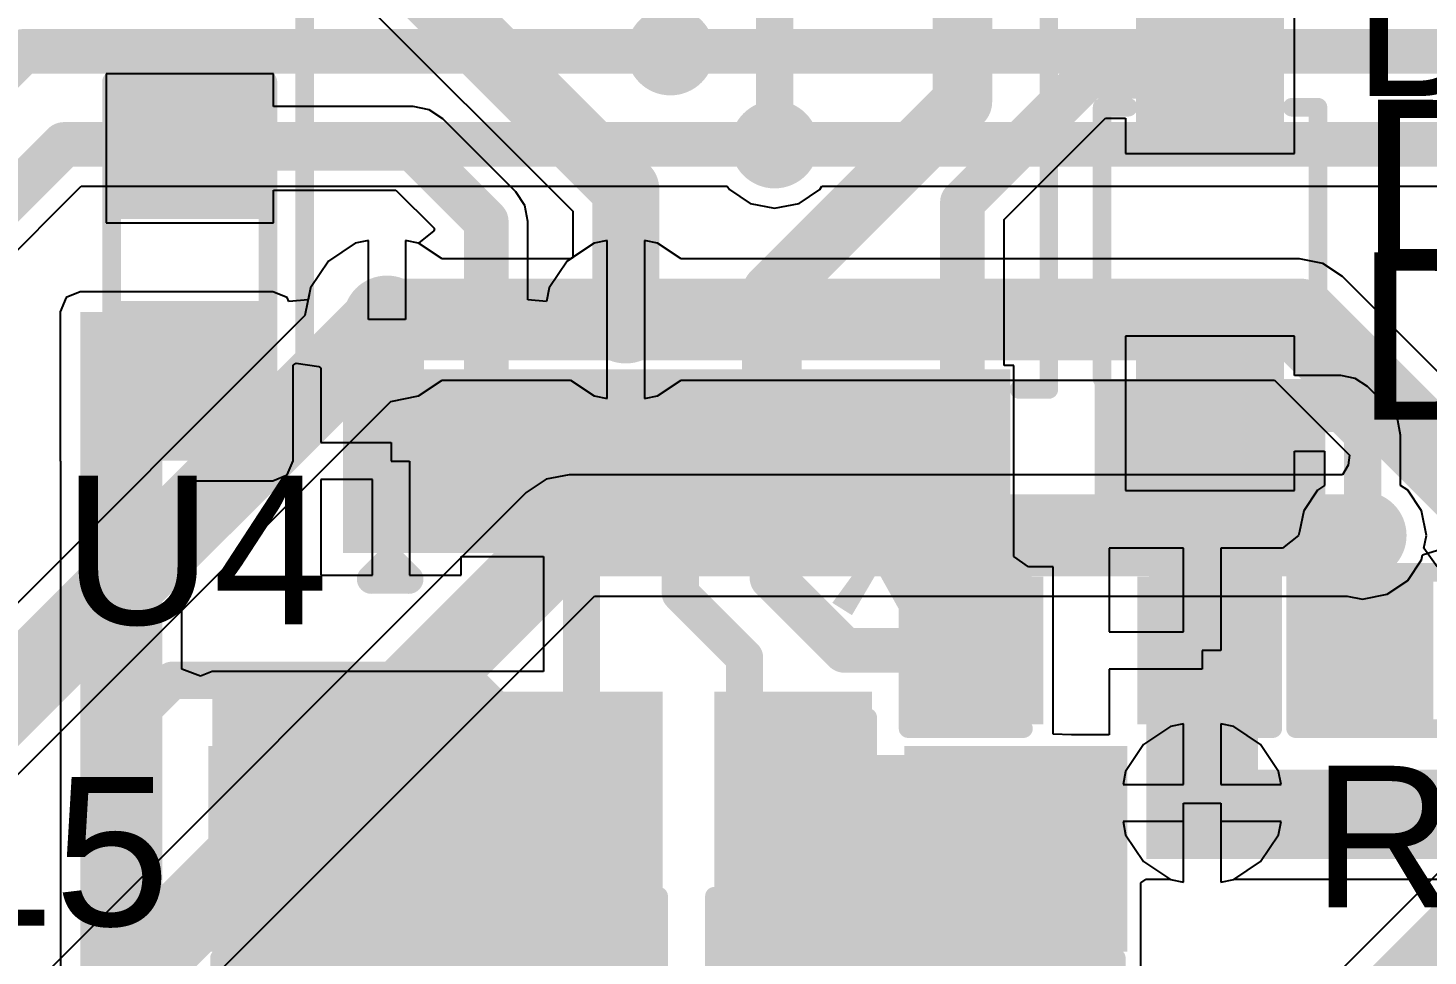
# Model space of a CAD drawing. Header units: millimetres. Extents: x -0.26 to 4.68, y -0.29 to 2.93.
# Drawn here: x 3.4824 to 3.8586, y 0.5709 to 0.8203 of the extents above; entities that cross this region are included whole.
import ezdxf

# ---------------------------------------------------------------- set-up
doc = ezdxf.new("R2010")
doc.units = ezdxf.units.MM
doc.header["$MEASUREMENT"] = 0
for name, color, linetype in [('BottomLayer', 5, 'Continuous'), ('BottomSolder', 6, 'Continuous'), ('TopLayer', 1, 'Continuous'), ('TopOverlay', 2, 'Continuous'), ('TopPaste', 8, 'Continuous'), ('TopSolder', 216, 'Continuous'), ('ViaHoleLayer', 16, 'Continuous')]:
    doc.layers.add(name, color=color, linetype=linetype)
doc.styles.add('Arial', font='arial.ttf', dxfattribs={"height": 0.2})

# ---------------------------------------------------------------- blocks, each defined once
blk = doc.blocks.new('14_TSSOP_33')
at = {"layer": 'TopLayer'}
for points in [[(-0.12992, 0.08563), (-0.08858, 0.08563), (-0.08858, 0.06791), (-0.12992, 0.06791)], [(0.08858, 0.08563), (0.12992, 0.08563), (0.12992, 0.06791), (0.08858, 0.06791)], [(-0.12992, 0.06004), (-0.08858, 0.06004), (-0.08858, 0.04232), (-0.12992, 0.04232)], [(0.08858, 0.06004), (0.12992, 0.06004), (0.12992, 0.04232), (0.08858, 0.04232)], [(-0.12992, 0.03445), (-0.08858, 0.03445), (-0.08858, 0.01673), (-0.12992, 0.01673)], [(0.08858, 0.03445), (0.12992, 0.03445), (0.12992, 0.01673), (0.08858, 0.01673)], [(-0.12992, 0.00886), (-0.08858, 0.00886), (-0.08858, -0.00886), (-0.12992, -0.00886)], [(0.08858, 0.00886), (0.12992, 0.00886), (0.12992, -0.00886), (0.08858, -0.00886)], [(-0.12992, -0.01673), (-0.08858, -0.01673), (-0.08858, -0.03445), (-0.12992, -0.03445)], [(0.08858, -0.01673), (0.12992, -0.01673), (0.12992, -0.03445), (0.08858, -0.03445)], [(-0.12992, -0.04232), (-0.08858, -0.04232), (-0.08858, -0.06004), (-0.12992, -0.06004)], [(0.08858, -0.04232), (0.12992, -0.04232), (0.12992, -0.06004), (0.08858, -0.06004)], [(-0.12992, -0.06791), (-0.08858, -0.06791), (-0.08858, -0.08563), (-0.12992, -0.08563)], [(0.08858, -0.06791), (0.12992, -0.06791), (0.12992, -0.08563), (0.08858, -0.08563)]]:
    blk.add_hatch(color=1, dxfattribs=at).paths.add_polyline_path(points)
at = {"layer": 'TopOverlay'}
blk.add_hatch(color=2, dxfattribs=at).paths.add_polyline_path([(-0.08402, 0.068), (-0.07302, 0.068), (-0.07302, 0.086), (-0.08402, 0.086)])
at = {"layer": 'TopPaste'}
for points in [[(-0.12992, 0.08563), (-0.08858, 0.08563), (-0.08858, 0.06791), (-0.12992, 0.06791)], [(0.08858, 0.08563), (0.12992, 0.08563), (0.12992, 0.06791), (0.08858, 0.06791)], [(-0.12992, 0.06004), (-0.08858, 0.06004), (-0.08858, 0.04232), (-0.12992, 0.04232)], [(0.08858, 0.06004), (0.12992, 0.06004), (0.12992, 0.04232), (0.08858, 0.04232)], [(-0.12992, 0.03445), (-0.08858, 0.03445), (-0.08858, 0.01673), (-0.12992, 0.01673)], [(0.08858, 0.03445), (0.12992, 0.03445), (0.12992, 0.01673), (0.08858, 0.01673)], [(-0.12992, 0.00886), (-0.08858, 0.00886), (-0.08858, -0.00886), (-0.12992, -0.00886)], [(0.08858, 0.00886), (0.12992, 0.00886), (0.12992, -0.00886), (0.08858, -0.00886)], [(-0.12992, -0.01673), (-0.08858, -0.01673), (-0.08858, -0.03445), (-0.12992, -0.03445)], [(0.08858, -0.01673), (0.12992, -0.01673), (0.12992, -0.03445), (0.08858, -0.03445)], [(-0.12992, -0.04232), (-0.08858, -0.04232), (-0.08858, -0.06004), (-0.12992, -0.06004)], [(0.08858, -0.04232), (0.12992, -0.04232), (0.12992, -0.06004), (0.08858, -0.06004)], [(-0.12992, -0.06791), (-0.08858, -0.06791), (-0.08858, -0.08563), (-0.12992, -0.08563)], [(0.08858, -0.06791), (0.12992, -0.06791), (0.12992, -0.08563), (0.08858, -0.08563)]]:
    blk.add_hatch(color=8, dxfattribs=at).paths.add_polyline_path(points)
at = {"layer": 'TopSolder'}
for points in [[(-0.13392, 0.08963), (-0.08458, 0.08963), (-0.08458, 0.06391), (-0.13392, 0.06391)], [(0.08458, 0.08963), (0.13392, 0.08963), (0.13392, 0.06391), (0.08458, 0.06391)], [(-0.13392, 0.06404), (-0.08458, 0.06404), (-0.08458, 0.03832), (-0.13392, 0.03832)], [(0.08458, 0.06404), (0.13392, 0.06404), (0.13392, 0.03832), (0.08458, 0.03832)], [(-0.13392, 0.03845), (-0.08458, 0.03845), (-0.08458, 0.01273), (-0.13392, 0.01273)], [(0.08458, 0.03845), (0.13392, 0.03845), (0.13392, 0.01273), (0.08458, 0.01273)], [(-0.13392, 0.01286), (-0.08458, 0.01286), (-0.08458, -0.01286), (-0.13392, -0.01286)], [(0.08458, 0.01286), (0.13392, 0.01286), (0.13392, -0.01286), (0.08458, -0.01286)], [(-0.13392, -0.01273), (-0.08458, -0.01273), (-0.08458, -0.03845), (-0.13392, -0.03845)], [(0.08458, -0.01273), (0.13392, -0.01273), (0.13392, -0.03845), (0.08458, -0.03845)], [(-0.13392, -0.03832), (-0.08458, -0.03832), (-0.08458, -0.06404), (-0.13392, -0.06404)], [(0.08458, -0.03832), (0.13392, -0.03832), (0.13392, -0.06404), (0.08458, -0.06404)], [(-0.13392, -0.06391), (-0.08458, -0.06391), (-0.08458, -0.08963), (-0.13392, -0.08963)], [(0.08458, -0.06391), (0.13392, -0.06391), (0.13392, -0.08963), (0.08458, -0.08963)]]:
    blk.add_hatch(color=216, dxfattribs=at).paths.add_polyline_path(points)
at = {"layer": 'TopOverlay'}
for points, const_width in [([(-0.09, 0.1), (-0.09, 0.092)], 0.005), ([(-0.09, 0.1), (0.09, 0.1)], 0.005), ([(0.09, 0.1), (0.09, 0.092)], 0.005), ([(-0.141, 0.082), (-0.141, 0.072)], 0.00787), ([(-0.141, 0.082), (-0.136, 0.077)], 0.00787), ([(-0.136, 0.077), (-0.141, 0.072)], 0.00787), ([(-0.09, -0.092), (-0.09, -0.1)], 0.005), ([(0.09, -0.092), (0.09, -0.1)], 0.005), ([(-0.09, -0.1), (0.09, -0.1)], 0.005)]:
    blk.add_lwpolyline(points, dxfattribs=dict(at, const_width=const_width))
for points, const_width in [([(-0.09125, 0.1, 1), (-0.08875, 0.1, 1)], 0.0025), ([(-0.09125, 0.1, 1), (-0.08875, 0.1, 1)], 0.0025), ([(0.08875, 0.1, 1), (0.09125, 0.1, 1)], 0.0025), ([(0.08875, 0.1, 1), (0.09125, 0.1, 1)], 0.0025), ([(-0.09125, 0.092, 1), (-0.08875, 0.092, 1)], 0.0025), ([(0.08875, 0.092, 1), (0.09125, 0.092, 1)], 0.0025), ([(-0.14297, 0.082, 1), (-0.13903, 0.082, 1)], 0.00394), ([(-0.14297, 0.082, 1), (-0.13903, 0.082, 1)], 0.00394), ([(-0.13797, 0.077, 1), (-0.13403, 0.077, 1)], 0.00394), ([(-0.13797, 0.077, 1), (-0.13403, 0.077, 1)], 0.00394), ([(-0.14297, 0.072, 1), (-0.13903, 0.072, 1)], 0.00394), ([(-0.14297, 0.072, 1), (-0.13903, 0.072, 1)], 0.00394), ([(-0.09125, -0.092, 1), (-0.08875, -0.092, 1)], 0.0025), ([(0.08875, -0.092, 1), (0.09125, -0.092, 1)], 0.0025), ([(-0.09125, -0.1, 1), (-0.08875, -0.1, 1)], 0.0025), ([(-0.09125, -0.1, 1), (-0.08875, -0.1, 1)], 0.0025), ([(0.08875, -0.1, 1), (0.09125, -0.1, 1)], 0.0025), ([(0.08875, -0.1, 1), (0.09125, -0.1, 1)], 0.0025)]:
    blk.add_lwpolyline(points, format="xyb", close=True, dxfattribs=dict(at, const_width=const_width))
blk = doc.blocks.new('R___0603_71')
at = {"layer": 'TopLayer'}
for points in [[(-0.015, 0.0175), (-0.015, -0.0175), (-0.045, -0.0175), (-0.045, 0.0175)], [(0.045, 0.0175), (0.045, -0.0175), (0.015, -0.0175), (0.015, 0.0175)]]:
    blk.add_hatch(color=1, dxfattribs=at).paths.add_polyline_path(points)
at = {"layer": 'TopPaste'}
for points in [[(-0.015, 0.0175), (-0.015, -0.0175), (-0.045, -0.0175), (-0.045, 0.0175)], [(0.045, 0.0175), (0.045, -0.0175), (0.015, -0.0175), (0.015, 0.0175)]]:
    blk.add_hatch(color=8, dxfattribs=at).paths.add_polyline_path(points)
at = {"layer": 'TopSolder'}
for points in [[(-0.011, 0.0215), (-0.011, -0.0215), (-0.049, -0.0215), (-0.049, 0.0215)], [(0.049, 0.0215), (0.049, -0.0215), (0.011, -0.0215), (0.011, 0.0215)]]:
    blk.add_hatch(color=216, dxfattribs=at).paths.add_polyline_path(points)
at = {"layer": 'TopOverlay', "const_width": 0.005}
for points in [[(0.048, 0.021), (-0.048, 0.021)], [(-0.048, 0.021), (-0.048, -0.021)], [(0.048, 0.021), (0.048, -0.021)], [(0.048, -0.021), (-0.048, -0.021)]]:
    blk.add_lwpolyline(points, dxfattribs=at)
at = {"layer": 'TopOverlay', "const_width": 0.0025}
for points in [[(-0.04925, 0.021, 1), (-0.04675, 0.021, 1)], [(-0.04925, 0.021, 1), (-0.04675, 0.021, 1)], [(0.04675, 0.021, 1), (0.04925, 0.021, 1)], [(0.04675, 0.021, 1), (0.04925, 0.021, 1)], [(-0.04925, -0.021, 1), (-0.04675, -0.021, 1)], [(-0.04925, -0.021, 1), (-0.04675, -0.021, 1)], [(0.04675, -0.021, 1), (0.04925, -0.021, 1)], [(0.04675, -0.021, 1), (0.04925, -0.021, 1)]]:
    blk.add_lwpolyline(points, format="xyb", close=True, dxfattribs=at)
blk = doc.blocks.new('R___0603_73')
at = {"layer": 'TopLayer'}
for points in [[(-0.015, 0.0175), (-0.015, -0.0175), (-0.045, -0.0175), (-0.045, 0.0175)], [(0.045, 0.0175), (0.045, -0.0175), (0.015, -0.0175), (0.015, 0.0175)]]:
    blk.add_hatch(color=1, dxfattribs=at).paths.add_polyline_path(points)
at = {"layer": 'TopPaste'}
for points in [[(-0.015, 0.0175), (-0.015, -0.0175), (-0.045, -0.0175), (-0.045, 0.0175)], [(0.045, 0.0175), (0.045, -0.0175), (0.015, -0.0175), (0.015, 0.0175)]]:
    blk.add_hatch(color=8, dxfattribs=at).paths.add_polyline_path(points)
at = {"layer": 'TopSolder'}
for points in [[(-0.011, 0.0215), (-0.011, -0.0215), (-0.049, -0.0215), (-0.049, 0.0215)], [(0.049, 0.0215), (0.049, -0.0215), (0.011, -0.0215), (0.011, 0.0215)]]:
    blk.add_hatch(color=216, dxfattribs=at).paths.add_polyline_path(points)
at = {"layer": 'TopOverlay', "const_width": 0.005}
for points in [[(-0.048, 0.021), (0.048, 0.021)], [(-0.048, 0.021), (-0.048, -0.021)], [(0.048, 0.021), (0.048, -0.021)], [(-0.048, -0.021), (0.048, -0.021)]]:
    blk.add_lwpolyline(points, dxfattribs=at)
at = {"layer": 'TopOverlay', "const_width": 0.0025}
for points in [[(-0.04925, 0.021, 1), (-0.04675, 0.021, 1)], [(-0.04925, 0.021, 1), (-0.04675, 0.021, 1)], [(0.04675, 0.021, 1), (0.04925, 0.021, 1)], [(0.04675, 0.021, 1), (0.04925, 0.021, 1)], [(-0.04925, -0.021, 1), (-0.04675, -0.021, 1)], [(-0.04925, -0.021, 1), (-0.04675, -0.021, 1)], [(0.04675, -0.021, 1), (0.04925, -0.021, 1)], [(0.04675, -0.021, 1), (0.04925, -0.021, 1)]]:
    blk.add_lwpolyline(points, format="xyb", close=True, dxfattribs=at)
blk = doc.blocks.new('I___0805_116')
at = {"layer": 'TopLayer'}
for points in [[(-0.06299, 0.02598), (-0.01575, 0.02598), (-0.01575, -0.02598), (-0.06299, -0.02598)], [(0.01575, 0.02598), (0.06299, 0.02598), (0.06299, -0.02598), (0.01575, -0.02598)]]:
    blk.add_hatch(color=1, dxfattribs=at).paths.add_polyline_path(points)
at = {"layer": 'TopPaste'}
for points in [[(-0.06299, 0.02598), (-0.01575, 0.02598), (-0.01575, -0.02598), (-0.06299, -0.02598)], [(0.01575, 0.02598), (0.06299, 0.02598), (0.06299, -0.02598), (0.01575, -0.02598)]]:
    blk.add_hatch(color=8, dxfattribs=at).paths.add_polyline_path(points)
at = {"layer": 'TopSolder'}
for points in [[(-0.06699, 0.02998), (-0.01175, 0.02998), (-0.01175, -0.02998), (-0.06699, -0.02998)], [(0.01175, 0.02998), (0.06699, 0.02998), (0.06699, -0.02998), (0.01175, -0.02998)]]:
    blk.add_hatch(color=216, dxfattribs=at).paths.add_polyline_path(points)
at = {"layer": 'TopOverlay', "const_width": 0.005}
for points in [[(-0.01, 0.027), (0.01, 0.027)], [(-0.01, -0.027), (0.01, -0.027)]]:
    blk.add_lwpolyline(points, dxfattribs=at)
at = {"layer": 'TopOverlay', "const_width": 0.0025}
for points in [[(-0.01125, 0.027, 1), (-0.00875, 0.027, 1)], [(0.00875, 0.027, 1), (0.01125, 0.027, 1)], [(-0.01125, -0.027, 1), (-0.00875, -0.027, 1)], [(0.00875, -0.027, 1), (0.01125, -0.027, 1)]]:
    blk.add_lwpolyline(points, format="xyb", close=True, dxfattribs=at)
blk = doc.blocks.new('I___0805_117')
at = {"layer": 'TopLayer'}
for points in [[(-0.06299, 0.02598), (-0.01575, 0.02598), (-0.01575, -0.02598), (-0.06299, -0.02598)], [(0.01575, 0.02598), (0.06299, 0.02598), (0.06299, -0.02598), (0.01575, -0.02598)]]:
    blk.add_hatch(color=1, dxfattribs=at).paths.add_polyline_path(points)
at = {"layer": 'TopPaste'}
for points in [[(-0.06299, 0.02598), (-0.01575, 0.02598), (-0.01575, -0.02598), (-0.06299, -0.02598)], [(0.01575, 0.02598), (0.06299, 0.02598), (0.06299, -0.02598), (0.01575, -0.02598)]]:
    blk.add_hatch(color=8, dxfattribs=at).paths.add_polyline_path(points)
at = {"layer": 'TopSolder'}
for points in [[(-0.06699, 0.02998), (-0.01175, 0.02998), (-0.01175, -0.02998), (-0.06699, -0.02998)], [(0.01175, 0.02998), (0.06699, 0.02998), (0.06699, -0.02998), (0.01175, -0.02998)]]:
    blk.add_hatch(color=216, dxfattribs=at).paths.add_polyline_path(points)
at = {"layer": 'TopOverlay', "const_width": 0.005}
for points in [[(-0.01, 0.027), (0.01, 0.027)], [(-0.01, -0.027), (0.01, -0.027)]]:
    blk.add_lwpolyline(points, dxfattribs=at)
at = {"layer": 'TopOverlay', "const_width": 0.0025}
for points in [[(-0.01125, 0.027, 1), (-0.00875, 0.027, 1)], [(0.00875, 0.027, 1), (0.01125, 0.027, 1)], [(-0.01125, -0.027, 1), (-0.00875, -0.027, 1)], [(0.00875, -0.027, 1), (0.01125, -0.027, 1)]]:
    blk.add_lwpolyline(points, format="xyb", close=True, dxfattribs=at)
blk = doc.blocks.new('SOD_323_141')
at = {"layer": 'TopLayer'}
for points in [[(-0.02953, -0.01772), (-0.06102, -0.01772), (-0.06102, 0.01772), (-0.02953, 0.01772)], [(0.06102, -0.01772), (0.02953, -0.01772), (0.02953, 0.01772), (0.06102, 0.01772)]]:
    blk.add_hatch(color=1, dxfattribs=at).paths.add_polyline_path(points)
at = {"layer": 'TopOverlay'}
for points in [[(-0.079, 0.019), (-0.036, 0.019), (-0.036, 0.031), (-0.079, 0.031)], [(-0.079, -0.02), (-0.062, -0.02), (-0.062, 0.02), (-0.079, 0.02)], [(-0.079, -0.031), (-0.036, -0.031), (-0.036, -0.019), (-0.079, -0.019)]]:
    blk.add_hatch(color=2, dxfattribs=at).paths.add_polyline_path(points)
at = {"layer": 'TopPaste'}
for points in [[(-0.02953, -0.01772), (-0.06102, -0.01772), (-0.06102, 0.01772), (-0.02953, 0.01772)], [(0.06102, -0.01772), (0.02953, -0.01772), (0.02953, 0.01772), (0.06102, 0.01772)]]:
    blk.add_hatch(color=8, dxfattribs=at).paths.add_polyline_path(points)
at = {"layer": 'TopSolder'}
for points in [[(-0.02736, -0.01988), (-0.06319, -0.01988), (-0.06319, 0.01988), (-0.02736, 0.01988)], [(0.06319, -0.01988), (0.02736, -0.01988), (0.02736, 0.01988), (0.06319, 0.01988)]]:
    blk.add_hatch(color=216, dxfattribs=at).paths.add_polyline_path(points)
at = {"layer": 'TopOverlay', "const_width": 0.005}
for points in [[(-0.036, 0.029), (0.037, 0.029)], [(0.037, 0.029), (0.037, 0.022)], [(0.037, -0.022), (0.037, -0.029)], [(-0.036, -0.029), (0.037, -0.029)]]:
    blk.add_lwpolyline(points, dxfattribs=at)
at = {"layer": 'TopOverlay', "const_width": 0.0025}
for points in [[(-0.03725, 0.029, 1), (-0.03475, 0.029, 1)], [(0.03575, 0.029, 1), (0.03825, 0.029, 1)], [(0.03575, 0.029, 1), (0.03825, 0.029, 1)], [(0.03575, 0.022, 1), (0.03825, 0.022, 1)], [(0.03575, -0.022, 1), (0.03825, -0.022, 1)], [(-0.03725, -0.029, 1), (-0.03475, -0.029, 1)], [(0.03575, -0.029, 1), (0.03825, -0.029, 1)], [(0.03575, -0.029, 1), (0.03825, -0.029, 1)]]:
    blk.add_lwpolyline(points, format="xyb", close=True, dxfattribs=at)
blk = doc.blocks.new('C___0603_184')
at = {"layer": 'TopLayer'}
for points in [[(-0.015, 0.0175), (-0.015, -0.0175), (-0.045, -0.0175), (-0.045, 0.0175)], [(0.045, 0.0175), (0.045, -0.0175), (0.015, -0.0175), (0.015, 0.0175)]]:
    blk.add_hatch(color=1, dxfattribs=at).paths.add_polyline_path(points)
at = {"layer": 'TopPaste'}
for points in [[(-0.015, 0.0175), (-0.015, -0.0175), (-0.045, -0.0175), (-0.045, 0.0175)], [(0.045, 0.0175), (0.045, -0.0175), (0.015, -0.0175), (0.015, 0.0175)]]:
    blk.add_hatch(color=8, dxfattribs=at).paths.add_polyline_path(points)
at = {"layer": 'TopSolder'}
for points in [[(-0.01264, 0.01986), (-0.01264, -0.01986), (-0.04736, -0.01986), (-0.04736, 0.01986)], [(0.04736, 0.01986), (0.04736, -0.01986), (0.01264, -0.01986), (0.01264, 0.01986)]]:
    blk.add_hatch(color=216, dxfattribs=at).paths.add_polyline_path(points)
at = {"layer": 'TopOverlay', "const_width": 0.005}
for points in [[(-0.049, -0.021), (-0.049, 0.021)], [(-0.018, 0.021), (-0.049, 0.021)], [(0.049, 0.021), (0.018, 0.021)], [(0.049, -0.021), (0.049, 0.021)], [(-0.018, -0.021), (-0.049, -0.021)], [(0.049, -0.021), (0.018, -0.021)]]:
    blk.add_lwpolyline(points, dxfattribs=at)
at = {"layer": 'TopOverlay', "const_width": 0.0025}
for points in [[(-0.05025, 0.021, 1), (-0.04775, 0.021, 1)], [(-0.05025, 0.021, 1), (-0.04775, 0.021, 1)], [(-0.01925, 0.021, 1), (-0.01675, 0.021, 1)], [(0.01675, 0.021, 1), (0.01925, 0.021, 1)], [(0.04775, 0.021, 1), (0.05025, 0.021, 1)], [(0.04775, 0.021, 1), (0.05025, 0.021, 1)], [(-0.05025, -0.021, 1), (-0.04775, -0.021, 1)], [(-0.05025, -0.021, 1), (-0.04775, -0.021, 1)], [(-0.01925, -0.021, 1), (-0.01675, -0.021, 1)], [(0.01675, -0.021, 1), (0.01925, -0.021, 1)], [(0.04775, -0.021, 1), (0.05025, -0.021, 1)], [(0.04775, -0.021, 1), (0.05025, -0.021, 1)]]:
    blk.add_lwpolyline(points, format="xyb", close=True, dxfattribs=at)
blk = doc.blocks.new('C___0603_186')
at = {"layer": 'TopLayer'}
for points in [[(-0.015, 0.0175), (-0.015, -0.0175), (-0.045, -0.0175), (-0.045, 0.0175)], [(0.045, 0.0175), (0.045, -0.0175), (0.015, -0.0175), (0.015, 0.0175)]]:
    blk.add_hatch(color=1, dxfattribs=at).paths.add_polyline_path(points)
at = {"layer": 'TopPaste'}
for points in [[(-0.015, 0.0175), (-0.015, -0.0175), (-0.045, -0.0175), (-0.045, 0.0175)], [(0.045, 0.0175), (0.045, -0.0175), (0.015, -0.0175), (0.015, 0.0175)]]:
    blk.add_hatch(color=8, dxfattribs=at).paths.add_polyline_path(points)
at = {"layer": 'TopSolder'}
for points in [[(-0.01264, 0.01986), (-0.01264, -0.01986), (-0.04736, -0.01986), (-0.04736, 0.01986)], [(0.04736, 0.01986), (0.04736, -0.01986), (0.01264, -0.01986), (0.01264, 0.01986)]]:
    blk.add_hatch(color=216, dxfattribs=at).paths.add_polyline_path(points)
at = {"layer": 'TopOverlay', "const_width": 0.005}
for points in [[(-0.049, -0.021), (-0.049, 0.021)], [(-0.049, 0.021), (-0.018, 0.021)], [(0.018, 0.021), (0.049, 0.021)], [(0.049, -0.021), (0.049, 0.021)], [(-0.049, -0.021), (-0.018, -0.021)], [(0.018, -0.021), (0.049, -0.021)]]:
    blk.add_lwpolyline(points, dxfattribs=at)
at = {"layer": 'TopOverlay', "const_width": 0.0025}
for points in [[(-0.05025, 0.021, 1), (-0.04775, 0.021, 1)], [(-0.05025, 0.021, 1), (-0.04775, 0.021, 1)], [(-0.01925, 0.021, 1), (-0.01675, 0.021, 1)], [(0.01675, 0.021, 1), (0.01925, 0.021, 1)], [(0.04775, 0.021, 1), (0.05025, 0.021, 1)], [(0.04775, 0.021, 1), (0.05025, 0.021, 1)], [(-0.05025, -0.021, 1), (-0.04775, -0.021, 1)], [(-0.05025, -0.021, 1), (-0.04775, -0.021, 1)], [(-0.01925, -0.021, 1), (-0.01675, -0.021, 1)], [(0.01675, -0.021, 1), (0.01925, -0.021, 1)], [(0.04775, -0.021, 1), (0.05025, -0.021, 1)], [(0.04775, -0.021, 1), (0.05025, -0.021, 1)]]:
    blk.add_lwpolyline(points, format="xyb", close=True, dxfattribs=at)
blk = doc.blocks.new('C___0603_190')
at = {"layer": 'TopLayer'}
for points in [[(-0.015, 0.0175), (-0.015, -0.0175), (-0.045, -0.0175), (-0.045, 0.0175)], [(0.045, 0.0175), (0.045, -0.0175), (0.015, -0.0175), (0.015, 0.0175)]]:
    blk.add_hatch(color=1, dxfattribs=at).paths.add_polyline_path(points)
at = {"layer": 'TopPaste'}
for points in [[(-0.015, 0.0175), (-0.015, -0.0175), (-0.045, -0.0175), (-0.045, 0.0175)], [(0.045, 0.0175), (0.045, -0.0175), (0.015, -0.0175), (0.015, 0.0175)]]:
    blk.add_hatch(color=8, dxfattribs=at).paths.add_polyline_path(points)
at = {"layer": 'TopSolder'}
for points in [[(-0.01264, 0.01986), (-0.01264, -0.01986), (-0.04736, -0.01986), (-0.04736, 0.01986)], [(0.04736, 0.01986), (0.04736, -0.01986), (0.01264, -0.01986), (0.01264, 0.01986)]]:
    blk.add_hatch(color=216, dxfattribs=at).paths.add_polyline_path(points)
at = {"layer": 'TopOverlay', "const_width": 0.005}
for points in [[(-0.049, 0.021), (-0.049, -0.021)], [(-0.049, 0.021), (-0.018, 0.021)], [(0.018, 0.021), (0.049, 0.021)], [(0.049, 0.021), (0.049, -0.021)], [(-0.049, -0.021), (-0.018, -0.021)], [(0.018, -0.021), (0.049, -0.021)]]:
    blk.add_lwpolyline(points, dxfattribs=at)
at = {"layer": 'TopOverlay', "const_width": 0.0025}
for points in [[(-0.05025, 0.021, 1), (-0.04775, 0.021, 1)], [(-0.05025, 0.021, 1), (-0.04775, 0.021, 1)], [(-0.01925, 0.021, 1), (-0.01675, 0.021, 1)], [(0.01675, 0.021, 1), (0.01925, 0.021, 1)], [(0.04775, 0.021, 1), (0.05025, 0.021, 1)], [(0.04775, 0.021, 1), (0.05025, 0.021, 1)], [(-0.05025, -0.021, 1), (-0.04775, -0.021, 1)], [(-0.05025, -0.021, 1), (-0.04775, -0.021, 1)], [(-0.01925, -0.021, 1), (-0.01675, -0.021, 1)], [(0.01675, -0.021, 1), (0.01925, -0.021, 1)], [(0.04775, -0.021, 1), (0.05025, -0.021, 1)], [(0.04775, -0.021, 1), (0.05025, -0.021, 1)]]:
    blk.add_lwpolyline(points, format="xyb", close=True, dxfattribs=at)
blk = doc.blocks.new('C___0603_192')
at = {"layer": 'TopLayer'}
for points in [[(-0.015, 0.0175), (-0.015, -0.0175), (-0.045, -0.0175), (-0.045, 0.0175)], [(0.045, 0.0175), (0.045, -0.0175), (0.015, -0.0175), (0.015, 0.0175)]]:
    blk.add_hatch(color=1, dxfattribs=at).paths.add_polyline_path(points)
at = {"layer": 'TopPaste'}
for points in [[(-0.015, 0.0175), (-0.015, -0.0175), (-0.045, -0.0175), (-0.045, 0.0175)], [(0.045, 0.0175), (0.045, -0.0175), (0.015, -0.0175), (0.015, 0.0175)]]:
    blk.add_hatch(color=8, dxfattribs=at).paths.add_polyline_path(points)
at = {"layer": 'TopSolder'}
for points in [[(-0.01264, 0.01986), (-0.01264, -0.01986), (-0.04736, -0.01986), (-0.04736, 0.01986)], [(0.04736, 0.01986), (0.04736, -0.01986), (0.01264, -0.01986), (0.01264, 0.01986)]]:
    blk.add_hatch(color=216, dxfattribs=at).paths.add_polyline_path(points)
at = {"layer": 'TopOverlay', "const_width": 0.005}
for points in [[(-0.018, 0.021), (-0.049, 0.021)], [(-0.049, 0.021), (-0.049, -0.021)], [(0.049, 0.021), (0.018, 0.021)], [(0.049, 0.021), (0.049, -0.021)], [(-0.018, -0.021), (-0.049, -0.021)], [(0.049, -0.021), (0.018, -0.021)]]:
    blk.add_lwpolyline(points, dxfattribs=at)
at = {"layer": 'TopOverlay', "const_width": 0.0025}
for points in [[(-0.05025, 0.021, 1), (-0.04775, 0.021, 1)], [(-0.05025, 0.021, 1), (-0.04775, 0.021, 1)], [(-0.01925, 0.021, 1), (-0.01675, 0.021, 1)], [(0.01675, 0.021, 1), (0.01925, 0.021, 1)], [(0.04775, 0.021, 1), (0.05025, 0.021, 1)], [(0.04775, 0.021, 1), (0.05025, 0.021, 1)], [(-0.05025, -0.021, 1), (-0.04775, -0.021, 1)], [(-0.05025, -0.021, 1), (-0.04775, -0.021, 1)], [(-0.01925, -0.021, 1), (-0.01675, -0.021, 1)], [(0.01675, -0.021, 1), (0.01925, -0.021, 1)], [(0.04775, -0.021, 1), (0.05025, -0.021, 1)], [(0.04775, -0.021, 1), (0.05025, -0.021, 1)]]:
    blk.add_lwpolyline(points, format="xyb", close=True, dxfattribs=at)

msp = doc.modelspace()

# ---------------------------------------------------------------- hatches: boundary and pattern name
at = {"layer": 'BottomLayer'}
h = msp.add_hatch(color=5, dxfattribs=at)
edge = h.paths.add_edge_path()
edge.add_arc((3.655, 0.814), 0.01181, 0, 360)
h = msp.add_hatch(color=5, dxfattribs=at)
edge = h.paths.add_edge_path()
edge.add_arc((3.683, 0.789), 0.01181, 0, 360)
h = msp.add_hatch(color=5, dxfattribs=at)
edge = h.paths.add_edge_path()
edge.add_arc((3.57882, 0.74195), 0.01181, 0, 360)
h = msp.add_hatch(color=5, dxfattribs=at)
edge = h.paths.add_edge_path()
edge.add_arc((3.643, 0.74195), 0.01181, 0, 360)
h = msp.add_hatch(color=5, dxfattribs=at)
edge = h.paths.add_edge_path()
edge.add_arc((3.841, 0.68393), 0.01181, 0, 360)
h = msp.add_hatch(color=5, dxfattribs=at)
edge = h.paths.add_edge_path()
edge.add_arc((3.79786, 0.612), 0.01181, 0, 360)
at = {"layer": 'BottomSolder'}
h = msp.add_hatch(color=6, dxfattribs=at)
edge = h.paths.add_edge_path()
edge.add_arc((3.655, 0.814), 0.00591, 0, 360)
h = msp.add_hatch(color=6, dxfattribs=at)
edge = h.paths.add_edge_path()
edge.add_arc((3.683, 0.789), 0.00591, 0, 360)
h = msp.add_hatch(color=6, dxfattribs=at)
edge = h.paths.add_edge_path()
edge.add_arc((3.57882, 0.74195), 0.00591, 0, 360)
h = msp.add_hatch(color=6, dxfattribs=at)
edge = h.paths.add_edge_path()
edge.add_arc((3.643, 0.74195), 0.00591, 0, 360)
h = msp.add_hatch(color=6, dxfattribs=at)
edge = h.paths.add_edge_path()
edge.add_arc((3.841, 0.68393), 0.00591, 0, 360)
h = msp.add_hatch(color=6, dxfattribs=at)
edge = h.paths.add_edge_path()
edge.add_arc((3.79786, 0.612), 0.00591, 0, 360)
at = {"layer": 'TopLayer'}
h = msp.add_hatch(color=1, dxfattribs=at)
edge = h.paths.add_edge_path()
edge.add_arc((3.655, 0.814), 0.01181, 0, 360)
h = msp.add_hatch(color=1, dxfattribs=at)
edge = h.paths.add_edge_path()
edge.add_arc((3.683, 0.789), 0.01181, 0, 360)
h = msp.add_hatch(color=1, dxfattribs=at)
edge = h.paths.add_edge_path()
edge.add_arc((3.57882, 0.74195), 0.01181, 0, 360)
h = msp.add_hatch(color=1, dxfattribs=at)
edge = h.paths.add_edge_path()
edge.add_arc((3.643, 0.74195), 0.01181, 0, 360)
for points in [[(3.49642, 0.704), (3.54817, 0.704), (3.54817, 0.744), (3.49642, 0.744)], [(3.65287, 0.64195), (3.53187, 0.64195), (3.53187, 0.55295), (3.65287, 0.55295)], [(3.66682, 0.614), (3.70918, 0.614), (3.70918, 0.64195), (3.66682, 0.64195)], [(3.66682, 0.55295), (3.776, 0.55295), (3.776, 0.62495), (3.66682, 0.62495)], [(3.78286, 0.59694), (3.888, 0.59694), (3.888, 0.621), (3.78286, 0.621)]]:
    msp.add_hatch(color=1, dxfattribs=at).paths.add_polyline_path(points)
h = msp.add_hatch(color=1, dxfattribs=at)
edge = h.paths.add_edge_path()
edge.add_arc((3.841, 0.68393), 0.01181, 0, 360)
h = msp.add_hatch(color=1, dxfattribs=at)
edge = h.paths.add_edge_path()
edge.add_arc((3.79786, 0.612), 0.01181, 0, 360)
at = {"layer": 'TopSolder'}
h = msp.add_hatch(color=216, dxfattribs=at)
edge = h.paths.add_edge_path()
edge.add_arc((3.655, 0.814), 0.00591, 0, 360)
h = msp.add_hatch(color=216, dxfattribs=at)
edge = h.paths.add_edge_path()
edge.add_arc((3.683, 0.789), 0.00591, 0, 360)
h = msp.add_hatch(color=216, dxfattribs=at)
edge = h.paths.add_edge_path()
edge.add_arc((3.57882, 0.74195), 0.00591, 0, 360)
h = msp.add_hatch(color=216, dxfattribs=at)
edge = h.paths.add_edge_path()
edge.add_arc((3.643, 0.74195), 0.00591, 0, 360)
h = msp.add_hatch(color=216, dxfattribs=at)
edge = h.paths.add_edge_path()
edge.add_arc((3.841, 0.68393), 0.00591, 0, 360)
h = msp.add_hatch(color=216, dxfattribs=at)
edge = h.paths.add_edge_path()
edge.add_arc((3.79786, 0.612), 0.00591, 0, 360)
at = {"layer": 'ViaHoleLayer'}
h = msp.add_hatch(color=16, dxfattribs=at)
edge = h.paths.add_edge_path()
edge.add_arc((3.655, 0.814), 0.00591, 0, 360)
h = msp.add_hatch(color=16, dxfattribs=at)
edge = h.paths.add_edge_path()
edge.add_arc((3.683, 0.789), 0.00591, 0, 360)
h = msp.add_hatch(color=16, dxfattribs=at)
edge = h.paths.add_edge_path()
edge.add_arc((3.57882, 0.74195), 0.00591, 0, 360)
h = msp.add_hatch(color=16, dxfattribs=at)
edge = h.paths.add_edge_path()
edge.add_arc((3.643, 0.74195), 0.00591, 0, 360)
h = msp.add_hatch(color=16, dxfattribs=at)
edge = h.paths.add_edge_path()
edge.add_arc((3.841, 0.68393), 0.00591, 0, 360)
h = msp.add_hatch(color=16, dxfattribs=at)
edge = h.paths.add_edge_path()
edge.add_arc((3.79786, 0.612), 0.00591, 0, 360)

# ---------------------------------------------------------------- linework, layer by layer
at = {"layer": 'BottomLayer'}
for p, q in [((3.44004, 0.72118), (3.49665, 0.77778)), ((3.49665, 0.77778), (3.67028, 0.77778)), ((3.67028, 0.77778), (3.67088, 0.77688)), ((3.67088, 0.77688), (3.67644, 0.77316)), ((3.68956, 0.77316), (3.69512, 0.77688)), ((3.69512, 0.77688), (3.69572, 0.77778)), ((3.69572, 0.77778), (3.95787, 0.77778)), ((3.67644, 0.77316), (3.683, 0.77186)), ((3.683, 0.77186), (3.68956, 0.77316)), ((3.57031, 0.76249), (3.5631, 0.75767)), ((3.57382, 0.76319), (3.57031, 0.76249)), ((3.57382, 0.74195), (3.57382, 0.76319)), ((3.58733, 0.76249), (3.58382, 0.76319)), ((3.58382, 0.76319), (3.58382, 0.74195)), ((3.59367, 0.75826), (3.58733, 0.76249)), ((3.63449, 0.76249), (3.62816, 0.75826)), ((3.638, 0.76319), (3.63449, 0.76249)), ((3.638, 0.74195), (3.638, 0.76319)), ((3.65151, 0.76249), (3.648, 0.76319)), ((3.648, 0.76319), (3.648, 0.74195)), ((3.65784, 0.75826), (3.65151, 0.76249)), ((3.5631, 0.75767), (3.55828, 0.75046)), ((3.62816, 0.75826), (3.59367, 0.75826)), ((3.82405, 0.75826), (3.65784, 0.75826)), ((3.83029, 0.75702), (3.82405, 0.75826)), ((3.83559, 0.75348), (3.83029, 0.75702)), ((3.89317, 0.6959), (3.83559, 0.75348)), ((3.55828, 0.75046), (3.55679, 0.74299)), ((3.55679, 0.74299), (3.42212, 0.60831)), ((3.58382, 0.74195), (3.57382, 0.74195)), ((3.638, 0.7207), (3.638, 0.74195)), ((3.648, 0.74195), (3.648, 0.7207)), ((3.58733, 0.7214), (3.59367, 0.72564)), ((3.59367, 0.72564), (3.62816, 0.72564)), ((3.62816, 0.72564), (3.63449, 0.7214)), ((3.65151, 0.7214), (3.65784, 0.72564)), ((3.65784, 0.72564), (3.81729, 0.72564)), ((3.81729, 0.72564), (3.83746, 0.70547)), ((3.44041, 0.58046), (3.57986, 0.71992)), ((3.57986, 0.71992), (3.58733, 0.7214)), ((3.63449, 0.7214), (3.638, 0.7207)), ((3.648, 0.7207), (3.65151, 0.7214)), ((3.83746, 0.70547), (3.83714, 0.70278)), ((3.62781, 0.70025), (3.62156, 0.699)), ((3.83561, 0.70025), (3.62781, 0.70025)), ((3.83714, 0.70278), (3.83561, 0.70025)), ((3.62156, 0.699), (3.61627, 0.69547)), ((3.61627, 0.69547), (3.44012, 0.51931)), ((3.85312, 0.67181), (3.85684, 0.67737)), ((3.85684, 0.67737), (3.85711, 0.67875)), ((3.85711, 0.67875), (3.86253, 0.68039)), ((3.84756, 0.6681), (3.85312, 0.67181)), ((3.46321, 0.49626), (3.63456, 0.66762)), ((3.63456, 0.66762), (3.83684, 0.66762)), ((3.83684, 0.66762), (3.841, 0.66679)), ((3.841, 0.66679), (3.84756, 0.6681)), ((3.78935, 0.63255), (3.78214, 0.62772)), ((3.79286, 0.63324), (3.78935, 0.63255)), ((3.79286, 0.617), (3.79286, 0.63324)), ((3.80637, 0.63255), (3.80286, 0.63324)), ((3.80286, 0.63324), (3.80286, 0.617)), ((3.81359, 0.62772), (3.80637, 0.63255)), ((3.78214, 0.62772), (3.77732, 0.62051)), ((3.81841, 0.62051), (3.81359, 0.62772)), ((3.77732, 0.62051), (3.77662, 0.617)), ((3.77662, 0.617), (3.79286, 0.617)), ((3.80286, 0.617), (3.81911, 0.617)), ((3.81911, 0.617), (3.81841, 0.62051)), ((3.88095, 0.61297), (3.7963, 0.52831)), ((3.79286, 0.607), (3.77662, 0.607)), ((3.77662, 0.607), (3.77732, 0.60349)), ((3.79286, 0.59076), (3.79286, 0.607)), ((3.81911, 0.607), (3.80286, 0.607)), ((3.80286, 0.607), (3.80286, 0.59076)), ((3.81841, 0.60349), (3.81911, 0.607)), ((3.77732, 0.60349), (3.78214, 0.59628)), ((3.81359, 0.59628), (3.81841, 0.60349)), ((3.78214, 0.59628), (3.78935, 0.59145)), ((3.80637, 0.59145), (3.81359, 0.59628)), ((3.78935, 0.59145), (3.79286, 0.59076)), ((3.80286, 0.59076), (3.80637, 0.59145))]:
    msp.add_line(p, q, dxfattribs=at)
for points, const_width in [([(3.402, 0.735), (3.481, 0.814)], 0.012), ([(3.481, 0.814), (3.655, 0.814)], 0.012), ([(3.655, 0.814), (3.88123, 0.814)], 0.012), ([(3.42882, 0.72582), (3.492, 0.789)], 0.012), ([(3.492, 0.789), (3.683, 0.789)], 0.012), ([(3.683, 0.789), (3.95787, 0.789)], 0.012), ([(3.42887, 0.592), (3.57851, 0.74164)], 0.022), ([(3.57882, 0.74195), (3.643, 0.74195)], 0.022), ([(3.643, 0.74195), (3.82405, 0.74195)], 0.022), ([(3.82405, 0.74195), (3.903, 0.663)], 0.022), ([(3.44687, 0.503), (3.62781, 0.68393)], 0.022), ([(3.62781, 0.68393), (3.841, 0.68393)], 0.022), ([(3.80306, 0.512), (3.903, 0.61194)], 0.022)]:
    msp.add_lwpolyline(points, dxfattribs=dict(at, const_width=const_width))
for points, const_width in [([(3.478, 0.814, 1), (3.484, 0.814, 1)], 0.006), ([(3.478, 0.814, 1), (3.484, 0.814, 1)], 0.006), ([(3.652, 0.814, 1), (3.658, 0.814, 1)], 0.006), ([(3.652, 0.814, 1), (3.658, 0.814, 1)], 0.006), ([(3.489, 0.789, 1), (3.495, 0.789, 1)], 0.006), ([(3.489, 0.789, 1), (3.495, 0.789, 1)], 0.006), ([(3.68, 0.789, 1), (3.686, 0.789, 1)], 0.006), ([(3.68, 0.789, 1), (3.686, 0.789, 1)], 0.006), ([(3.57301, 0.74164, 1), (3.58401, 0.74164, 1)], 0.011), ([(3.57332, 0.74195, 1), (3.58432, 0.74195, 1)], 0.011), ([(3.6375, 0.74195, 1), (3.6485, 0.74195, 1)], 0.011), ([(3.6375, 0.74195, 1), (3.6485, 0.74195, 1)], 0.011), ([(3.81855, 0.74195, 1), (3.82955, 0.74195, 1)], 0.011), ([(3.81855, 0.74195, 1), (3.82955, 0.74195, 1)], 0.011), ([(3.62231, 0.68393, 1), (3.63331, 0.68393, 1)], 0.011), ([(3.62231, 0.68393, 1), (3.63331, 0.68393, 1)], 0.011), ([(3.8355, 0.68393, 1), (3.8465, 0.68393, 1)], 0.011)]:
    msp.add_lwpolyline(points, format="xyb", close=True, dxfattribs=dict(at, const_width=const_width))
at = {"layer": 'TopLayer'}
for p, q in [((3.56982, 0.82999), (3.62873, 0.77109)), ((3.82272, 0.78653), (3.82272, 0.82464)), ((3.54832, 0.80795), (3.50332, 0.80795)), ((3.50332, 0.80795), (3.50332, 0.76795)), ((3.54832, 0.79916), (3.54832, 0.80795)), ((3.58586, 0.79916), (3.54832, 0.79916)), ((3.58587, 0.79916), (3.58586, 0.79916)), ((3.59016, 0.79831), (3.58587, 0.79916)), ((3.5938, 0.79588), (3.59016, 0.79831)), ((3.61343, 0.77624), (3.5938, 0.79588)), ((3.74467, 0.76881), (3.77192, 0.79606)), ((3.77192, 0.79606), (3.77728, 0.79606)), ((3.77728, 0.79606), (3.77728, 0.78653)), ((3.77728, 0.78653), (3.82272, 0.78653)), ((3.54832, 0.76795), (3.54832, 0.77673)), ((3.54832, 0.77673), (3.58122, 0.77673)), ((3.58122, 0.77673), (3.59159, 0.76637)), ((3.61586, 0.7726), (3.61343, 0.77624)), ((3.61343, 0.77624), (3.61343, 0.77624)), ((3.61672, 0.76831), (3.61586, 0.7726)), ((3.50332, 0.76795), (3.54832, 0.76795)), ((3.61672, 0.74725), (3.61672, 0.76831)), ((3.62873, 0.77109), (3.62873, 0.75864)), ((3.74467, 0.72958), (3.74467, 0.76881)), ((3.59142, 0.76578), (3.58733, 0.76249)), ((3.59159, 0.76637), (3.59142, 0.76578)), ((3.57031, 0.76249), (3.5631, 0.75767)), ((3.57382, 0.76319), (3.57031, 0.76249)), ((3.57382, 0.74195), (3.57382, 0.76319)), ((3.58733, 0.76249), (3.58382, 0.76319)), ((3.58382, 0.76319), (3.58382, 0.74195)), ((3.5631, 0.75767), (3.55828, 0.75046)), ((3.62728, 0.75767), (3.62245, 0.75046)), ((3.62873, 0.75864), (3.62728, 0.75767)), ((3.49642, 0.74941), (3.4926, 0.74783)), ((3.54817, 0.74941), (3.49642, 0.74941)), ((3.552, 0.74783), (3.54817, 0.74941)), ((3.55828, 0.75046), (3.55764, 0.74727)), ((3.62245, 0.75046), (3.62172, 0.74676)), ((3.4926, 0.74783), (3.49101, 0.744)), ((3.55244, 0.74676), (3.552, 0.74783)), ((3.55764, 0.74727), (3.55244, 0.74676)), ((3.62172, 0.74676), (3.61672, 0.74725)), ((3.49101, 0.744), (3.49101, 0.704)), ((3.58382, 0.74195), (3.57382, 0.74195)), ((3.82272, 0.73747), (3.77728, 0.73747)), ((3.77728, 0.73747), (3.77728, 0.69598)), ((3.82272, 0.72692), (3.82272, 0.73747)), ((3.55358, 0.72966), (3.55442, 0.73026)), ((3.55442, 0.73026), (3.56054, 0.72936)), ((3.55358, 0.704), (3.55358, 0.72966)), ((3.56054, 0.72936), (3.56105, 0.72888)), ((3.56105, 0.72888), (3.56105, 0.70891)), ((3.74731, 0.72958), (3.74467, 0.72958)), ((3.74731, 0.67824), (3.74731, 0.72958)), ((3.83514, 0.72692), (3.82272, 0.72692)), ((3.83904, 0.72614), (3.83514, 0.72692)), ((3.84235, 0.72393), (3.83904, 0.72614)), ((3.84821, 0.71808), (3.84235, 0.72393)), ((3.85042, 0.71477), (3.84821, 0.71808)), ((3.8512, 0.71087), (3.85042, 0.71477)), ((3.56105, 0.70891), (3.57991, 0.70891)), ((3.57991, 0.70891), (3.57991, 0.70391)), ((3.8512, 0.69734), (3.8512, 0.71087)), ((3.49101, 0.704), (3.49111, 0.70376)), ((3.49111, 0.70376), (3.49111, 0.54719)), ((3.552, 0.70017), (3.55358, 0.704)), ((3.57991, 0.70391), (3.58491, 0.70391)), ((3.58491, 0.70391), (3.58491, 0.67324)), ((3.82272, 0.69598), (3.82272, 0.70653)), ((3.82272, 0.70653), (3.8308, 0.70653)), ((3.8308, 0.70653), (3.8308, 0.69734)), ((3.54817, 0.69859), (3.552, 0.70017)), ((3.52374, 0.64801), (3.52374, 0.69859)), ((3.52374, 0.69859), (3.54817, 0.69859)), ((3.57491, 0.69891), (3.56105, 0.69891)), ((3.56105, 0.69891), (3.56105, 0.67324)), ((3.57491, 0.67324), (3.57491, 0.69891)), ((3.82888, 0.69605), (3.82516, 0.69049)), ((3.8308, 0.69734), (3.82888, 0.69605)), ((3.85312, 0.69605), (3.8512, 0.69734)), ((3.85684, 0.69049), (3.85312, 0.69605)), ((3.77728, 0.69598), (3.82272, 0.69598)), ((3.82516, 0.69049), (3.82407, 0.685)), ((3.85814, 0.68393), (3.85684, 0.69049)), ((3.82407, 0.685), (3.82377, 0.68386)), ((3.82377, 0.68386), (3.81944, 0.6805)), ((3.85746, 0.6805), (3.85814, 0.68393)), ((3.59877, 0.67324), (3.59877, 0.67824)), ((3.59877, 0.67824), (3.6209, 0.67824)), ((3.6209, 0.67824), (3.6209, 0.64736)), ((3.75118, 0.6755), (3.74731, 0.67824)), ((3.79286, 0.6805), (3.77286, 0.6805)), ((3.77286, 0.6805), (3.77286, 0.658)), ((3.79286, 0.658), (3.79286, 0.6805)), ((3.81944, 0.6805), (3.80286, 0.6805)), ((3.80286, 0.6805), (3.80286, 0.653)), ((3.861, 0.6755), (3.85746, 0.6805)), ((3.75786, 0.6755), (3.75118, 0.6755)), ((3.75786, 0.6305), (3.75786, 0.6755)), ((3.56105, 0.67324), (3.57491, 0.67324)), ((3.58491, 0.67324), (3.59877, 0.67324)), ((3.77286, 0.658), (3.79286, 0.658)), ((3.80286, 0.653), (3.79786, 0.653)), ((3.79786, 0.653), (3.79786, 0.648)), ((3.52874, 0.64606), (3.52374, 0.64801)), ((3.53187, 0.64736), (3.52874, 0.64606)), ((3.6209, 0.64736), (3.53187, 0.64736)), ((3.79786, 0.648), (3.77286, 0.648)), ((3.77286, 0.648), (3.77286, 0.63036)), ((3.7628, 0.63036), (3.75786, 0.6305)), ((3.77286, 0.63036), (3.7628, 0.63036)), ((3.79286, 0.59076), (3.79286, 0.612)), ((3.79286, 0.612), (3.80286, 0.612)), ((3.80286, 0.612), (3.80286, 0.59076)), ((3.78141, 0.59056), (3.78286, 0.59153)), ((3.78286, 0.59153), (3.78924, 0.59153)), ((3.78924, 0.59153), (3.78935, 0.59145)), ((3.78935, 0.59145), (3.79286, 0.59076)), ((3.80286, 0.59076), (3.80637, 0.59145)), ((3.80637, 0.59145), (3.80648, 0.59153)), ((3.80648, 0.59153), (3.89438, 0.59153)), ((3.78141, 0.55295), (3.78141, 0.59056))]:
    msp.add_line(p, q, dxfattribs=at)
for points, const_width in [([(3.73346, 0.80046), (3.73346, 0.92241)], 0.016), ([(3.65584, 0.81484), (3.65584, 0.92157)], 0.01), ([(3.683, 0.789), (3.683, 0.92168)], 0.01), ([(3.57991, 0.84009), (3.643, 0.777)], 0.018), ([(3.655, 0.814), (3.65584, 0.81484)], 0.01), ([(3.73346, 0.77346), (3.76728, 0.80728)], 0.012), ([(3.76728, 0.80728), (3.8, 0.80728)], 0.012), ([(3.68227, 0.74927), (3.73346, 0.80046)], 0.016), ([(3.52687, 0.78795), (3.58587, 0.78795)], 0.012), ([(3.58587, 0.78795), (3.6055, 0.76831)], 0.012), ([(3.643, 0.74195), (3.643, 0.777)], 0.018), ([(3.73346, 0.70391), (3.73346, 0.77346)], 0.012), ([(3.6055, 0.69091), (3.6055, 0.76831)], 0.012), ([(3.68227, 0.70391), (3.68227, 0.74927)], 0.016), ([(3.57977, 0.69105), (3.57977, 0.739)], 0.018), ([(3.50742, 0.71205), (3.52332, 0.72795)], 0.022), ([(3.52332, 0.72795), (3.52582, 0.72795)], 0.022), ([(3.50742, 0.51522), (3.50742, 0.71205)], 0.022), ([(3.8, 0.71672), (3.83514, 0.71672)], 0.01), ([(3.83514, 0.71672), (3.841, 0.71087)], 0.01), ([(3.841, 0.68393), (3.841, 0.71087)], 0.01), ([(3.68227, 0.69091), (3.68227, 0.70391)], 0.016), ([(3.57977, 0.69105), (3.57991, 0.69091)], 0.018), ([(3.68227, 0.67259), (3.68227, 0.69091)], 0.012), ([(3.63109, 0.61913), (3.63109, 0.69091)], 0.01), ([(3.65767, 0.66833), (3.65767, 0.68992)], 0.01), ([(3.841, 0.653), (3.841, 0.68393)], 0.01), ([(3.68227, 0.67259), (3.70186, 0.653)], 0.012), ([(3.65767, 0.66833), (3.67491, 0.65109)], 0.01), ([(3.79786, 0.612), (3.79786, 0.653)], 0.03), ([(3.70186, 0.653), (3.73786, 0.653)], 0.012), ([(3.67491, 0.63695), (3.67491, 0.65109)], 0.01), ([(3.67491, 0.63695), (3.68388, 0.62797)], 0.01), ([(3.68005, 0.62797), (3.688, 0.62797)], 0.01), ([(3.68005, 0.61646), (3.68005, 0.62797)], 0.01), ([(3.68388, 0.62797), (3.688, 0.62797)], 0.01), ([(3.60887, 0.59691), (3.63109, 0.61913)], 0.01), ([(3.68005, 0.61646), (3.68789, 0.60862)], 0.01), ([(3.67532, 0.60695), (3.68532, 0.59695)], 0.01), ([(3.68532, 0.59695), (3.68782, 0.59695)], 0.01)]:
    msp.add_lwpolyline(points, dxfattribs=dict(at, const_width=const_width))
for points, const_width in [([(3.6525, 0.814, 1), (3.6575, 0.814, 1)], 0.005), ([(3.65334, 0.81484, 1), (3.65834, 0.81484, 1)], 0.005), ([(3.65334, 0.81484, 1), (3.65834, 0.81484, 1)], 0.005), ([(3.76428, 0.80728, 1), (3.77028, 0.80728, 1)], 0.006), ([(3.76428, 0.80728, 1), (3.77028, 0.80728, 1)], 0.006), ([(3.797, 0.80728, 1), (3.803, 0.80728, 1)], 0.006), ([(3.72946, 0.80046, 1), (3.73746, 0.80046, 1)], 0.008), ([(3.72946, 0.80046, 1), (3.73746, 0.80046, 1)], 0.008), ([(3.52387, 0.78795, 1), (3.52987, 0.78795, 1)], 0.006), ([(3.58287, 0.78795, 1), (3.58887, 0.78795, 1)], 0.006), ([(3.58287, 0.78795, 1), (3.58887, 0.78795, 1)], 0.006), ([(3.6805, 0.789, 1), (3.6855, 0.789, 1)], 0.005), ([(3.6385, 0.777, 1), (3.6475, 0.777, 1)], 0.009), ([(3.6385, 0.777, 1), (3.6475, 0.777, 1)], 0.009), ([(3.73046, 0.77346, 1), (3.73646, 0.77346, 1)], 0.006), ([(3.73046, 0.77346, 1), (3.73646, 0.77346, 1)], 0.006), ([(3.6025, 0.76831, 1), (3.6085, 0.76831, 1)], 0.006), ([(3.6025, 0.76831, 1), (3.6085, 0.76831, 1)], 0.006), ([(3.67827, 0.74927, 1), (3.68627, 0.74927, 1)], 0.008), ([(3.67827, 0.74927, 1), (3.68627, 0.74927, 1)], 0.008), ([(3.6385, 0.74195, 1), (3.6475, 0.74195, 1)], 0.009), ([(3.57527, 0.739, 1), (3.58427, 0.739, 1)], 0.009), ([(3.51782, 0.72795, 1), (3.52882, 0.72795, 1)], 0.011), ([(3.51782, 0.72795, 1), (3.52882, 0.72795, 1)], 0.011), ([(3.52032, 0.72795, 1), (3.53132, 0.72795, 1)], 0.011), ([(3.50192, 0.71205, 1), (3.51292, 0.71205, 1)], 0.011), ([(3.50192, 0.71205, 1), (3.51292, 0.71205, 1)], 0.011), ([(3.7975, 0.71672, 1), (3.8025, 0.71672, 1)], 0.005), ([(3.83264, 0.71672, 1), (3.83764, 0.71672, 1)], 0.005), ([(3.83264, 0.71672, 1), (3.83764, 0.71672, 1)], 0.005), ([(3.8385, 0.71087, 1), (3.8435, 0.71087, 1)], 0.005), ([(3.8385, 0.71087, 1), (3.8435, 0.71087, 1)], 0.005), ([(3.67827, 0.70391, 1), (3.68627, 0.70391, 1)], 0.008), ([(3.67827, 0.70391, 1), (3.68627, 0.70391, 1)], 0.008), ([(3.73046, 0.70391, 1), (3.73646, 0.70391, 1)], 0.006), ([(3.57527, 0.69105, 1), (3.58427, 0.69105, 1)], 0.009), ([(3.57527, 0.69105, 1), (3.58427, 0.69105, 1)], 0.009), ([(3.57541, 0.69091, 1), (3.58441, 0.69091, 1)], 0.009), ([(3.6025, 0.69091, 1), (3.6085, 0.69091, 1)], 0.006), ([(3.67827, 0.69091, 1), (3.68627, 0.69091, 1)], 0.008), ([(3.67927, 0.69091, 1), (3.68527, 0.69091, 1)], 0.006), ([(3.62859, 0.69091, 1), (3.63359, 0.69091, 1)], 0.005), ([(3.65517, 0.68992, 1), (3.66017, 0.68992, 1)], 0.005), ([(3.8385, 0.68393, 1), (3.8435, 0.68393, 1)], 0.005), ([(3.8385, 0.68393, 1), (3.8435, 0.68393, 1)], 0.005), ([(3.67927, 0.67259, 1), (3.68527, 0.67259, 1)], 0.006), ([(3.67927, 0.67259, 1), (3.68527, 0.67259, 1)], 0.006), ([(3.65517, 0.66833, 1), (3.66017, 0.66833, 1)], 0.005), ([(3.65517, 0.66833, 1), (3.66017, 0.66833, 1)], 0.005), ([(3.79036, 0.653, 1), (3.80536, 0.653, 1)], 0.015), ([(3.69886, 0.653, 1), (3.70486, 0.653, 1)], 0.006), ([(3.69886, 0.653, 1), (3.70486, 0.653, 1)], 0.006), ([(3.73486, 0.653, 1), (3.74086, 0.653, 1)], 0.006), ([(3.67241, 0.65109, 1), (3.67741, 0.65109, 1)], 0.005), ([(3.67241, 0.65109, 1), (3.67741, 0.65109, 1)], 0.005), ([(3.8385, 0.653, 1), (3.8435, 0.653, 1)], 0.005), ([(3.67241, 0.63695, 1), (3.67741, 0.63695, 1)], 0.005), ([(3.67241, 0.63695, 1), (3.67741, 0.63695, 1)], 0.005), ([(3.67755, 0.62797, 1), (3.68255, 0.62797, 1)], 0.005), ([(3.67755, 0.62797, 1), (3.68255, 0.62797, 1)], 0.005), ([(3.68138, 0.62797, 1), (3.68638, 0.62797, 1)], 0.005), ([(3.68138, 0.62797, 1), (3.68638, 0.62797, 1)], 0.005), ([(3.6855, 0.62797, 1), (3.6905, 0.62797, 1)], 0.005), ([(3.6855, 0.62797, 1), (3.6905, 0.62797, 1)], 0.005), ([(3.79036, 0.612, 1), (3.80536, 0.612, 1)], 0.015), ([(3.62859, 0.61913, 1), (3.63359, 0.61913, 1)], 0.005), ([(3.62859, 0.61913, 1), (3.63359, 0.61913, 1)], 0.005), ([(3.67755, 0.61646, 1), (3.68255, 0.61646, 1)], 0.005), ([(3.67755, 0.61646, 1), (3.68255, 0.61646, 1)], 0.005), ([(3.68539, 0.60862, 1), (3.69039, 0.60862, 1)], 0.005), ([(3.67282, 0.60695, 1), (3.67782, 0.60695, 1)], 0.005), ([(3.68282, 0.59695, 1), (3.68782, 0.59695, 1)], 0.005), ([(3.68282, 0.59695, 1), (3.68782, 0.59695, 1)], 0.005), ([(3.68532, 0.59695, 1), (3.69032, 0.59695, 1)], 0.005), ([(3.60637, 0.59691, 1), (3.61137, 0.59691, 1)], 0.005)]:
    msp.add_lwpolyline(points, format="xyb", close=True, dxfattribs=dict(at, const_width=const_width))
at = {"layer": 'TopOverlay', "const_width": 0.01}
for points in [[(3.51313, 0.637), (3.52113, 0.645)], [(3.52113, 0.645), (3.6, 0.645)], [(3.6, 0.645), (3.61, 0.635)], [(3.51313, 0.62), (3.51313, 0.637)]]:
    msp.add_lwpolyline(points, dxfattribs=at)
at = {"layer": 'TopOverlay', "const_width": 0.005}
for points in [[(3.51863, 0.645, 1), (3.52363, 0.645, 1)], [(3.51863, 0.645, 1), (3.52363, 0.645, 1)], [(3.5975, 0.645, 1), (3.6025, 0.645, 1)], [(3.5975, 0.645, 1), (3.6025, 0.645, 1)], [(3.51063, 0.637, 1), (3.51563, 0.637, 1)], [(3.51063, 0.637, 1), (3.51563, 0.637, 1)], [(3.6075, 0.635, 1), (3.6125, 0.635, 1)], [(3.51063, 0.62, 1), (3.51563, 0.62, 1)]]:
    msp.add_lwpolyline(points, format="xyb", close=True, dxfattribs=at)

# ---------------------------------------------------------------- block references
for name, p, rotation in [('14_TSSOP_33', (3.65668, 0.81316), 90), ('SOD_323_141', (3.8, 0.762), 90), ('R___0603_73', (3.52582, 0.75795), 90), ('C___0603_192', (3.76786, 0.653), 180), ('R___0603_71', (3.871, 0.653), 180), ('I___0805_117', (3.56082, 0.56032), 90), ('I___0805_116', (3.74782, 0.56032), 90), ('C___0603_190', (3.63082, 0.53795), 90), ('C___0603_184', (3.68782, 0.53795), 270)]:
    msp.add_blockref(name, p, dxfattribs=dict(rotation=rotation))
msp.add_blockref('C___0603_186', (3.659, 0.614))

# ---------------------------------------------------------------- texts
at = {"layer": 'TopOverlay', "style": 'Arial'}
for s, height, p in [('D10', 0.038, (3.83852, 0.80201)), ('D', 0.045, (3.84, 0.756)), ('D', 0.045, (3.839, 0.715)), ('U4', 0.04, (3.49168, 0.66001)), ('*', 0.065, (3.693, 0.63056)), ('R12', 0.038, (3.82752, 0.58401)), ('C15', 0.04, (3.41802, 0.57901))]:
    msp.add_text(s, height=height, dxfattribs=at).set_placement(p)

doc.saveas('drawing.dxf')
